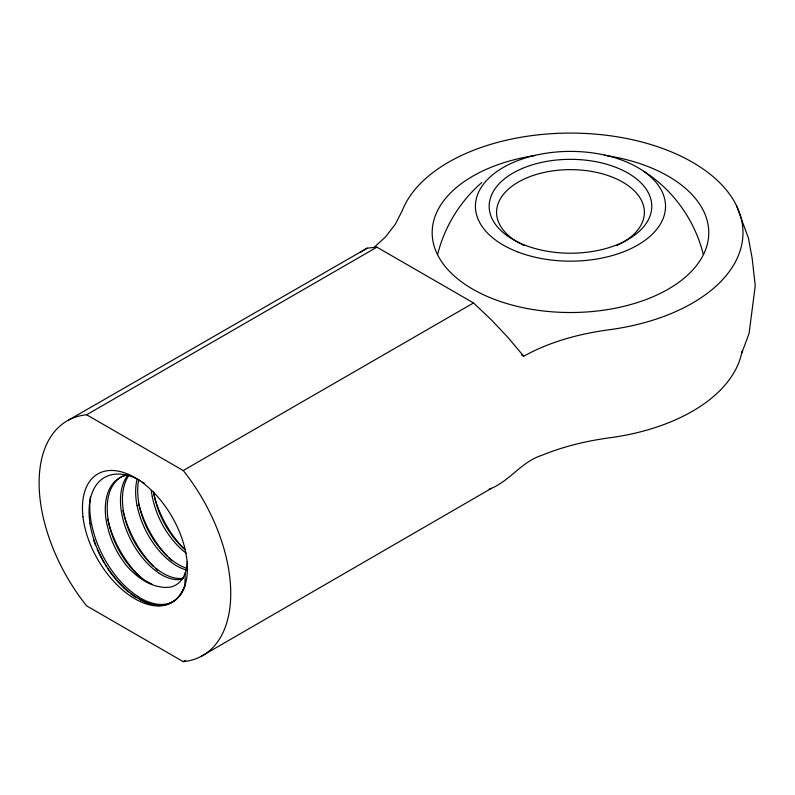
<?xml version="1.0" encoding="UTF-8"?>
<svg xmlns="http://www.w3.org/2000/svg" width="795" height="795" viewBox="0 0 795 795"><rect width="100%" height="100%" fill="white"/><g stroke="black" fill="none" stroke-linecap="round" stroke-linejoin="round"><path stroke-width="1.19" d="M184.838 585.746L185.265 572.887A62.666 34.791 58.4 0 0 187.352 561.499M437.667 254.39C444.524 226.585 460.196 201.294 481.8 182.542M741.546 353.666L749.069 333.522L755.25 285.763L752.159 258.286L748.423 238.083L736.399 205.428M374.008 247.483L385.545 236.89L395.314 224.25L402.181 210.784A172.515 99.604 0 0 1 583.202 133.351A172.515 99.604 0 0 1 742.52 225.333A172.515 99.604 0 0 1 608.394 329.846C578.979 333.93 549.782 341.711 523.696 356.22L521.56 354.977M360.264 252.383L367.141 248.159L376.909 247.166L473.522 302.945L491.429 319.918L508.333 337.865L523.696 356.22M200.936 656.511L491.429 488.359C510.45 480.17 521.898 461.498 542.001 455.257C563.267 446.561 585.667 441.126 608.394 437.975A172.515 99.604 0 0 0 742.023 351.31M185.384 660.406L183.228 661.649L86.625 605.87A135.508 78.238 60 0 1 86.625 414.761L376.909 247.166M86.625 414.761L183.228 470.541L473.522 302.945M68.917 419.899L367.141 248.159M489.183 489.074L491.429 488.359M147.88 603.465L158.791 605.552A73.915 42.672 60 0 0 184.857 585.428A74.074 39.899 59.5 0 1 178.915 596.727M158.791 605.552C138.479 603.117 122.748 588.161 110.823 572.609A70.904 41.33 62.1 0 1 89.994 523.676M139.453 599.321L146.827 602.938M152.083 584.285L145.813 580.837A60.112 33.35 63.6 0 1 122.44 556.242A60.112 35.089 64.1 0 1 108.577 522.017A60.112 36.659 63 0 1 110.098 490.903A60.112 37.464 60.7 0 1 125.888 474.794M643.771 171.332C673.355 190.035 694.929 220.444 703.277 254.39M604.28 155.254A138.3 79.848 0 0 1 684.386 277.952A138.3 79.848 0 0 1 457.274 278.548A138.3 79.848 0 0 1 535.462 155.432M175.844 599.669A74.074 39.899 59.5 0 1 167.387 603.763A74.074 40.177 61.5 0 1 138.191 596.677M136.293 597.721A74.074 41.39 62.9 0 1 130.43 593.587M128.492 592.027A74.074 41.39 62.9 0 1 107.752 568.544M138.191 596.598A74.074 41.38 62.9 0 1 109.044 566.477A74.074 42.99 63.3 0 1 91.693 524.541M106.49 566.646A74.074 43.139 63.3 0 1 105.268 564.698M104.085 562.711A74.074 43.139 63.3 0 1 97.219 549.275M95.45 545.012A74.074 43.139 63.3 0 1 93.472 539.626M91.604 524.521A74.074 44.679 62.5 0 1 90.441 496.925M139.731 576.723A74.074 41.34 62.8 0 1 124.308 557.663A74.074 43.079 63.3 0 1 107.673 519.294M157.48 570.343A74.074 41.36 62.9 0 1 155.8 568.763M153.316 566.288A74.074 41.36 62.9 0 1 139.532 548.878A74.074 43.149 63.3 0 1 122.837 510.489M171.869 560.823A74.074 41.41 62.9 0 1 168.54 557.543M166.9 555.814A74.074 41.41 62.9 0 1 154.737 540.123A74.074 43.129 63.3 0 1 138.708 504.09M183.814 548.659A74.074 41.33 62.8 0 1 170.031 531.259A74.074 43.079 63.3 0 1 153.683 494.092M90.034 523.696A69.503 41.469 61.5 0 1 92.508 491.916A68.132 41.111 60.2 0 1 111.717 474.714A66.77 40.088 58.8 0 1 140.705 480.935M142.543 482.028A65.419 38.478 57.8 0 1 144.392 483.221M185.265 572.877A61.304 33.569 59.8 0 1 169.752 587.197L164.217 587.505L158.255 586.471A59.913 34.592 60 0 1 125.998 565.066L120.532 557.335A60.112 35.01 64.1 0 1 108.855 531.875L106.669 523.11A60.112 36.669 63 0 1 108.18 491.986A60.112 37.464 60.6 0 1 125.113 475.559M183.228 470.541A135.508 78.238 60 0 1 183.228 661.649M152.242 496.676A60.112 36.779 62.7 0 1 151.298 490.495M153.683 491.926A60.112 36.659 63 0 0 154.31 495.613A60.112 35.089 64.1 0 0 168.172 529.838A60.112 33.35 63.6 0 0 185.334 549.822M152.312 496.686A60.112 35.179 64 0 0 166.205 530.99A60.112 33.4 63.6 0 0 186.05 553.082M137.018 505.481A60.112 36.749 62.8 0 1 137.187 478.739M138.668 480.041A60.112 36.659 63 0 0 139.065 504.408A60.112 35.089 64.1 0 0 152.928 538.632A60.112 33.35 63.6 0 0 176.301 563.238A60.112 32.108 61.8 0 0 187.64 568.564M137.118 505.501A60.112 35.139 64 0 0 150.99 539.765A60.112 33.37 63.6 0 0 174.393 564.361M186.745 570.045A60.112 32.207 62 0 1 174.403 564.49M127.776 475.291A60.112 37.474 60.5 0 0 123.394 483.161A60.112 36.689 62.9 0 0 121.854 514.295A60.112 35.089 64.1 0 0 135.786 548.53A60.112 33.4 63.6 0 0 159.149 573.195M128.243 476.294A60.112 37.464 60.7 0 0 125.342 482.098A60.112 36.659 63 0 0 123.821 513.212A60.112 35.089 64.1 0 0 137.684 547.437A60.112 33.35 63.6 0 0 161.057 572.032A60.112 32.108 61.8 0 0 183.426 578.164M182.552 579.088A60.112 32.217 62 0 1 159.159 573.334M125.123 475.579A60.112 37.097 57.9 0 1 128.691 474.873M520.049 243.508A73.915 42.672 0 0 1 516.651 183.059A73.915 42.672 0 0 1 621.362 181.369A73.915 42.672 0 0 1 623.846 241.829M622.733 242.485A73.915 42.672 0 0 1 616.781 245.576M524.153 245.566A73.915 42.672 0 0 1 521.113 244.075M82.978 516.83A74.223 42.85 60 0 0 167.367 604.578A74.223 42.85 60 0 0 154.439 493.218A74.223 42.85 60 0 0 82.978 516.83M518.032 242.147A81.309 46.945 0 0 0 650.499 214.561A81.309 46.945 0 0 0 542.876 162.12A81.309 46.945 0 0 0 518.032 242.147M517.187 251.727A95.062 54.885 0 0 0 665.286 210.188A95.062 54.885 0 0 0 528.933 156.913A95.062 54.885 0 0 0 517.187 251.727"/></g></svg>
